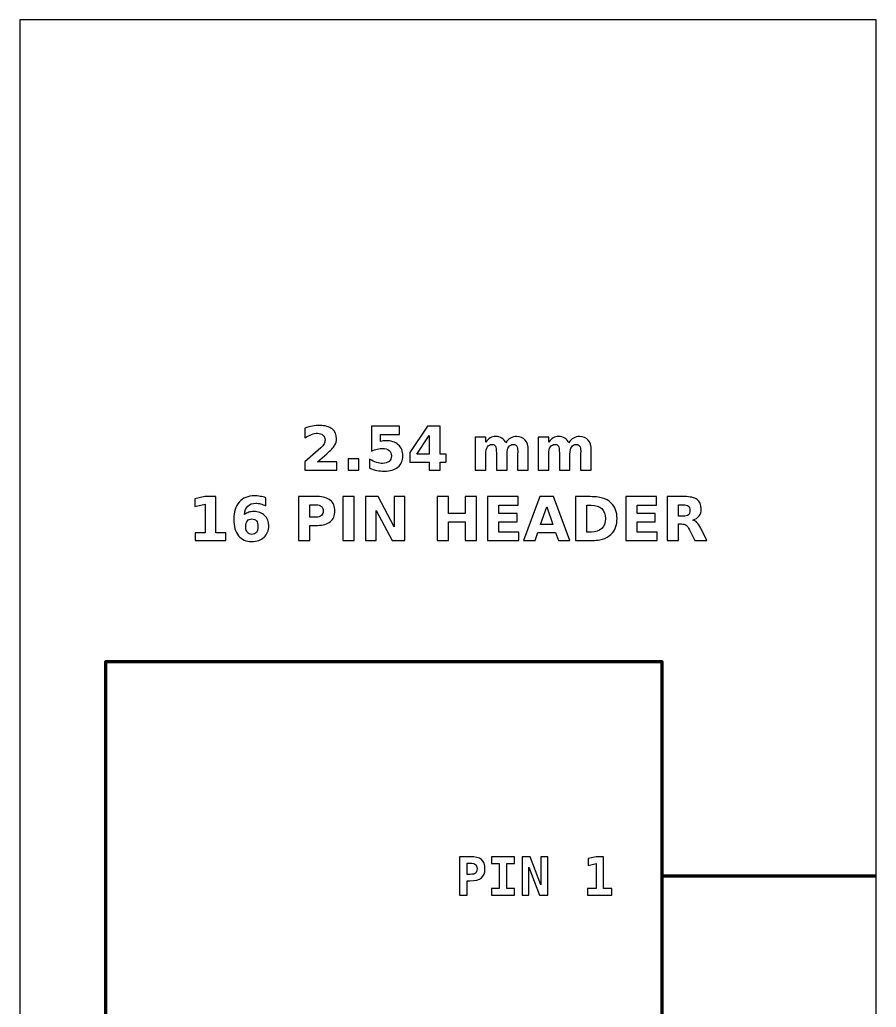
# Model space of a CAD drawing. Header units: centimetres. Extents: x -11.5 to -9.5, y -22.9 to -4.8.
# Drawn here: x -11.5 to -9.5, y -7.157 to -4.85 of the extents above; entities that cross this region are included whole.
import ezdxf

# ---------------------------------------------------------------- set-up
doc = ezdxf.new("R2010")
doc.units = ezdxf.units.CM
doc.header["$MEASUREMENT"] = 0
doc.layers.add('Layer 1', color=7, linetype='Continuous')

msp = doc.modelspace()

# ---------------------------------------------------------------- linework, layer by layer
at = {"layer": 'Layer 1', "color": 7}
msp.add_lwpolyline([(-11.5, -22.85), (-9.5, -22.85), (-9.5, -4.85), (-11.5, -4.85), (-11.5, -22.85)], close=True, dxfattribs=at)
at = {"layer": 'Layer 1', "color": 7, "lineweight": 100}
msp.add_lwpolyline([(-11.3, -22.35), (-10, -22.35), (-10, -6.35), (-11.3, -6.35), (-11.3, -22.35)], close=True, dxfattribs=at)
at = {"layer": 'Layer 1', "color": 250}
for points, knots in [([(-10.80503, -5.88297), (-10.80503, -5.88297), (-10.75975, -5.88297), (-10.75975, -5.88297), (-10.75975, -5.88297), (-10.75975, -5.88297), (-10.75975, -5.90247), (-10.75975, -5.90247), (-10.75975, -5.90247), (-10.75975, -5.90247), (-10.83452, -5.90247), (-10.83452, -5.90247), (-10.83452, -5.90247), (-10.83452, -5.90247), (-10.83452, -5.88297), (-10.83452, -5.88297), (-10.83452, -5.88297), (-10.83452, -5.88297), (-10.79696, -5.84984), (-10.79696, -5.84984), (-10.79696, -5.84984), (-10.7936, -5.8468), (-10.79113, -5.84384), (-10.78953, -5.84095), (-10.78953, -5.84095), (-10.78791, -5.83805), (-10.78711, -5.83504), (-10.78711, -5.83191), (-10.78711, -5.83191), (-10.78711, -5.82709), (-10.78873, -5.82321), (-10.79197, -5.82027), (-10.79197, -5.82027), (-10.7952, -5.81733), (-10.7995, -5.81588), (-10.80489, -5.81588), (-10.80489, -5.81588), (-10.80902, -5.81588), (-10.81354, -5.81677), (-10.81846, -5.81853), (-10.81846, -5.81853), (-10.82337, -5.8203), (-10.82864, -5.82293), (-10.83424, -5.82641), (-10.83424, -5.82641), (-10.83424, -5.82641), (-10.83424, -5.80381), (-10.83424, -5.80381), (-10.83424, -5.80381), (-10.82826, -5.80184), (-10.82236, -5.80033), (-10.81653, -5.7993), (-10.81653, -5.7993), (-10.81069, -5.79826), (-10.80498, -5.79774), (-10.79936, -5.79774), (-10.79936, -5.79774), (-10.78706, -5.79774), (-10.77749, -5.80045), (-10.77067, -5.80588), (-10.77067, -5.80588), (-10.76385, -5.81129), (-10.76044, -5.81884), (-10.76044, -5.82855), (-10.76044, -5.82855), (-10.76044, -5.83415), (-10.76189, -5.83937), (-10.76479, -5.84422), (-10.76479, -5.84422), (-10.76768, -5.84906), (-10.77377, -5.85555), (-10.78304, -5.86369), (-10.78304, -5.86369), (-10.78304, -5.86369), (-10.80503, -5.88297), (-10.80503, -5.88297)], [0, 0, 0, 0, 0.0526316, 0.0526316, 0.0526316, 0.0526316, 0.1052632, 0.1052632, 0.1052632, 0.1052632, 0.1578947, 0.1578947, 0.1578947, 0.1578947, 0.2105263, 0.2105263, 0.2105263, 0.2105263, 0.2631579, 0.2631579, 0.2631579, 0.2631579, 0.3157895, 0.3157895, 0.3157895, 0.3157895, 0.3684211, 0.3684211, 0.3684211, 0.3684211, 0.4210526, 0.4210526, 0.4210526, 0.4210526, 0.4736842, 0.4736842, 0.4736842, 0.4736842, 0.5263158, 0.5263158, 0.5263158, 0.5263158, 0.5789474, 0.5789474, 0.5789474, 0.5789474, 0.6315789, 0.6315789, 0.6315789, 0.6315789, 0.6842105, 0.6842105, 0.6842105, 0.6842105, 0.7368421, 0.7368421, 0.7368421, 0.7368421, 0.7894737, 0.7894737, 0.7894737, 0.7894737, 0.8421053, 0.8421053, 0.8421053, 0.8421053, 0.8947368, 0.8947368, 0.8947368, 0.8947368, 0.9473684, 0.9473684, 0.9473684, 0.9473684, 1, 1, 1, 1]), ([(-10.67894, -5.7996), (-10.67894, -5.7996), (-10.613, -5.7996), (-10.613, -5.7996), (-10.613, -5.7996), (-10.613, -5.7996), (-10.613, -5.8191), (-10.613, -5.8191), (-10.613, -5.8191), (-10.613, -5.8191), (-10.6578, -5.8191), (-10.6578, -5.8191), (-10.6578, -5.8191), (-10.6578, -5.8191), (-10.6578, -5.83502), (-10.6578, -5.83502), (-10.6578, -5.83502), (-10.65578, -5.83448), (-10.65375, -5.83406), (-10.65171, -5.83375), (-10.65171, -5.83375), (-10.64966, -5.83344), (-10.64752, -5.8333), (-10.64533, -5.8333), (-10.64533, -5.8333), (-10.63278, -5.8333), (-10.62302, -5.83643), (-10.61603, -5.84271), (-10.61603, -5.84271), (-10.60905, -5.84897), (-10.60557, -5.85771), (-10.60557, -5.86891), (-10.60557, -5.86891), (-10.60557, -5.88003), (-10.60938, -5.88874), (-10.61697, -5.89504), (-10.61697, -5.89504), (-10.62457, -5.90132), (-10.63513, -5.90447), (-10.64863, -5.90447), (-10.64863, -5.90447), (-10.65446, -5.90447), (-10.66025, -5.9039), (-10.66596, -5.90278), (-10.66596, -5.90278), (-10.67168, -5.90165), (-10.67737, -5.89995), (-10.68301, -5.89765), (-10.68301, -5.89765), (-10.68301, -5.89765), (-10.68301, -5.87676), (-10.68301, -5.87676), (-10.68301, -5.87676), (-10.67741, -5.87999), (-10.6721, -5.88239), (-10.66707, -5.88398), (-10.66707, -5.88398), (-10.66203, -5.88561), (-10.65728, -5.88641), (-10.65284, -5.88641), (-10.65284, -5.88641), (-10.64639, -5.88641), (-10.64134, -5.88483), (-10.63764, -5.88168), (-10.63764, -5.88168), (-10.63395, -5.87855), (-10.63209, -5.8743), (-10.63209, -5.86891), (-10.63209, -5.86891), (-10.63209, -5.8635), (-10.63395, -5.85924), (-10.63764, -5.85612), (-10.63764, -5.85612), (-10.64134, -5.85299), (-10.64639, -5.85144), (-10.65284, -5.85144), (-10.65284, -5.85144), (-10.65665, -5.85144), (-10.66072, -5.85193), (-10.66502, -5.85292), (-10.66502, -5.85292), (-10.66935, -5.8539), (-10.67398, -5.85543), (-10.67894, -5.8575), (-10.67894, -5.8575), (-10.67894, -5.8575), (-10.67894, -5.7996), (-10.67894, -5.7996)], [0, 0, 0, 0, 0.0454545, 0.0454545, 0.0454545, 0.0454545, 0.0909091, 0.0909091, 0.0909091, 0.0909091, 0.1363636, 0.1363636, 0.1363636, 0.1363636, 0.1818182, 0.1818182, 0.1818182, 0.1818182, 0.2272727, 0.2272727, 0.2272727, 0.2272727, 0.2727273, 0.2727273, 0.2727273, 0.2727273, 0.3181818, 0.3181818, 0.3181818, 0.3181818, 0.3636364, 0.3636364, 0.3636364, 0.3636364, 0.4090909, 0.4090909, 0.4090909, 0.4090909, 0.4545455, 0.4545455, 0.4545455, 0.4545455, 0.5, 0.5, 0.5, 0.5, 0.5454545, 0.5454545, 0.5454545, 0.5454545, 0.5909091, 0.5909091, 0.5909091, 0.5909091, 0.6363636, 0.6363636, 0.6363636, 0.6363636, 0.6818182, 0.6818182, 0.6818182, 0.6818182, 0.7272727, 0.7272727, 0.7272727, 0.7272727, 0.7727273, 0.7727273, 0.7727273, 0.7727273, 0.8181818, 0.8181818, 0.8181818, 0.8181818, 0.8636364, 0.8636364, 0.8636364, 0.8636364, 0.9090909, 0.9090909, 0.9090909, 0.9090909, 0.9545455, 0.9545455, 0.9545455, 0.9545455, 1, 1, 1, 1]), ([(-10.54816, -5.7996), (-10.54816, -5.7996), (-10.51866, -5.7996), (-10.51866, -5.7996), (-10.51866, -5.7996), (-10.51866, -5.7996), (-10.51866, -5.86451), (-10.51866, -5.86451), (-10.51866, -5.86451), (-10.51866, -5.86451), (-10.50399, -5.86451), (-10.50399, -5.86451), (-10.50399, -5.86451), (-10.50399, -5.86451), (-10.50399, -5.88373), (-10.50399, -5.88373), (-10.50399, -5.88373), (-10.50399, -5.88373), (-10.51866, -5.88373), (-10.51866, -5.88373), (-10.51866, -5.88373), (-10.51866, -5.88373), (-10.51866, -5.90247), (-10.51866, -5.90247), (-10.51866, -5.90247), (-10.51866, -5.90247), (-10.54373, -5.90247), (-10.54373, -5.90247), (-10.54373, -5.90247), (-10.54373, -5.90247), (-10.54373, -5.88373), (-10.54373, -5.88373), (-10.54373, -5.88373), (-10.54373, -5.88373), (-10.58936, -5.88373), (-10.58936, -5.88373), (-10.58936, -5.88373), (-10.58936, -5.88373), (-10.58936, -5.86098), (-10.58936, -5.86098), (-10.58936, -5.86098), (-10.58936, -5.86098), (-10.54816, -5.7996), (-10.54816, -5.7996)], [0, 0, 0, 0, 0.0909091, 0.0909091, 0.0909091, 0.0909091, 0.1818182, 0.1818182, 0.1818182, 0.1818182, 0.2727273, 0.2727273, 0.2727273, 0.2727273, 0.3636364, 0.3636364, 0.3636364, 0.3636364, 0.4545455, 0.4545455, 0.4545455, 0.4545455, 0.5454545, 0.5454545, 0.5454545, 0.5454545, 0.6363636, 0.6363636, 0.6363636, 0.6363636, 0.7272727, 0.7272727, 0.7272727, 0.7272727, 0.8181818, 0.8181818, 0.8181818, 0.8181818, 0.9090909, 0.9090909, 0.9090909, 0.9090909, 1, 1, 1, 1]), ([(-10.54373, -5.82145), (-10.54373, -5.82145), (-10.57283, -5.86451), (-10.57283, -5.86451), (-10.57283, -5.86451), (-10.57283, -5.86451), (-10.54373, -5.86451), (-10.54373, -5.86451), (-10.54373, -5.86451), (-10.54373, -5.86451), (-10.54373, -5.82145), (-10.54373, -5.82145)], [0, 0, 0, 0, 0.3333333, 0.3333333, 0.3333333, 0.3333333, 0.6666667, 0.6666667, 0.6666667, 0.6666667, 1, 1, 1, 1]), ([(-10.36502, -5.83812), (-10.36189, -5.83335), (-10.3582, -5.8297), (-10.35389, -5.82721), (-10.35389, -5.82721), (-10.34959, -5.82469), (-10.34489, -5.82345), (-10.33974, -5.82345), (-10.33974, -5.82345), (-10.33087, -5.82345), (-10.32412, -5.82618), (-10.31949, -5.83166), (-10.31949, -5.83166), (-10.31485, -5.83711), (-10.31252, -5.84506), (-10.31252, -5.85548), (-10.31252, -5.85548), (-10.31252, -5.85548), (-10.31252, -5.90247), (-10.31252, -5.90247), (-10.31252, -5.90247), (-10.31252, -5.90247), (-10.33734, -5.90247), (-10.33734, -5.90247), (-10.33734, -5.90247), (-10.33734, -5.90247), (-10.33734, -5.86223), (-10.33734, -5.86223), (-10.33734, -5.86223), (-10.33729, -5.86164), (-10.33727, -5.86103), (-10.33724, -5.86037), (-10.33724, -5.86037), (-10.33722, -5.85974), (-10.3372, -5.85882), (-10.3372, -5.85762), (-10.3372, -5.85762), (-10.3372, -5.85216), (-10.33799, -5.84819), (-10.33962, -5.84574), (-10.33962, -5.84574), (-10.34122, -5.84327), (-10.3438, -5.84205), (-10.34738, -5.84205), (-10.34738, -5.84205), (-10.35208, -5.84205), (-10.35568, -5.84398), (-10.35824, -5.84784), (-10.35824, -5.84784), (-10.36078, -5.85169), (-10.3621, -5.85727), (-10.3622, -5.86458), (-10.3622, -5.86458), (-10.3622, -5.86458), (-10.3622, -5.90247), (-10.3622, -5.90247), (-10.3622, -5.90247), (-10.3622, -5.90247), (-10.38701, -5.90247), (-10.38701, -5.90247), (-10.38701, -5.90247), (-10.38701, -5.90247), (-10.38701, -5.86223), (-10.38701, -5.86223), (-10.38701, -5.86223), (-10.38701, -5.85369), (-10.38774, -5.84819), (-10.38922, -5.84574), (-10.38922, -5.84574), (-10.39068, -5.84327), (-10.39329, -5.84205), (-10.39705, -5.84205), (-10.39705, -5.84205), (-10.4018, -5.84205), (-10.40545, -5.844), (-10.40801, -5.84788), (-10.40801, -5.84788), (-10.41057, -5.85176), (-10.41187, -5.85729), (-10.41187, -5.86451), (-10.41187, -5.86451), (-10.41187, -5.86451), (-10.41187, -5.90247), (-10.41187, -5.90247), (-10.41187, -5.90247), (-10.41187, -5.90247), (-10.43668, -5.90247), (-10.43668, -5.90247), (-10.43668, -5.90247), (-10.43668, -5.90247), (-10.43668, -5.82531), (-10.43668, -5.82531), (-10.43668, -5.82531), (-10.43668, -5.82531), (-10.41187, -5.82531), (-10.41187, -5.82531), (-10.41187, -5.82531), (-10.41187, -5.82531), (-10.41187, -5.83662), (-10.41187, -5.83662), (-10.41187, -5.83662), (-10.40883, -5.83224), (-10.40535, -5.82898), (-10.40142, -5.82676), (-10.40142, -5.82676), (-10.3975, -5.82455), (-10.39317, -5.82345), (-10.38844, -5.82345), (-10.38844, -5.82345), (-10.38313, -5.82345), (-10.3784, -5.82474), (-10.37433, -5.82731), (-10.37433, -5.82731), (-10.37024, -5.82989), (-10.36713, -5.83349), (-10.36502, -5.83812)], [0, 0, 0, 0, 0.0344828, 0.0344828, 0.0344828, 0.0344828, 0.0689655, 0.0689655, 0.0689655, 0.0689655, 0.1034483, 0.1034483, 0.1034483, 0.1034483, 0.137931, 0.137931, 0.137931, 0.137931, 0.1724138, 0.1724138, 0.1724138, 0.1724138, 0.2068966, 0.2068966, 0.2068966, 0.2068966, 0.2413793, 0.2413793, 0.2413793, 0.2413793, 0.2758621, 0.2758621, 0.2758621, 0.2758621, 0.3103448, 0.3103448, 0.3103448, 0.3103448, 0.3448276, 0.3448276, 0.3448276, 0.3448276, 0.3793103, 0.3793103, 0.3793103, 0.3793103, 0.4137931, 0.4137931, 0.4137931, 0.4137931, 0.4482759, 0.4482759, 0.4482759, 0.4482759, 0.4827586, 0.4827586, 0.4827586, 0.4827586, 0.5172414, 0.5172414, 0.5172414, 0.5172414, 0.5517241, 0.5517241, 0.5517241, 0.5517241, 0.5862069, 0.5862069, 0.5862069, 0.5862069, 0.6206897, 0.6206897, 0.6206897, 0.6206897, 0.6551724, 0.6551724, 0.6551724, 0.6551724, 0.6896552, 0.6896552, 0.6896552, 0.6896552, 0.7241379, 0.7241379, 0.7241379, 0.7241379, 0.7586207, 0.7586207, 0.7586207, 0.7586207, 0.7931034, 0.7931034, 0.7931034, 0.7931034, 0.8275862, 0.8275862, 0.8275862, 0.8275862, 0.862069, 0.862069, 0.862069, 0.862069, 0.8965517, 0.8965517, 0.8965517, 0.8965517, 0.9310345, 0.9310345, 0.9310345, 0.9310345, 0.9655172, 0.9655172, 0.9655172, 0.9655172, 1, 1, 1, 1]), ([(-10.21798, -5.83812), (-10.21485, -5.83335), (-10.21116, -5.8297), (-10.20685, -5.82721), (-10.20685, -5.82721), (-10.20255, -5.82469), (-10.19785, -5.82345), (-10.1927, -5.82345), (-10.1927, -5.82345), (-10.18383, -5.82345), (-10.17708, -5.82618), (-10.17245, -5.83166), (-10.17245, -5.83166), (-10.16781, -5.83711), (-10.16548, -5.84506), (-10.16548, -5.85548), (-10.16548, -5.85548), (-10.16548, -5.85548), (-10.16548, -5.90247), (-10.16548, -5.90247), (-10.16548, -5.90247), (-10.16548, -5.90247), (-10.1903, -5.90247), (-10.1903, -5.90247), (-10.1903, -5.90247), (-10.1903, -5.90247), (-10.1903, -5.86223), (-10.1903, -5.86223), (-10.1903, -5.86223), (-10.19025, -5.86164), (-10.19023, -5.86103), (-10.1902, -5.86037), (-10.1902, -5.86037), (-10.19018, -5.85974), (-10.19016, -5.85882), (-10.19016, -5.85762), (-10.19016, -5.85762), (-10.19016, -5.85216), (-10.19095, -5.84819), (-10.19258, -5.84574), (-10.19258, -5.84574), (-10.19418, -5.84327), (-10.19676, -5.84205), (-10.20034, -5.84205), (-10.20034, -5.84205), (-10.20504, -5.84205), (-10.20864, -5.84398), (-10.2112, -5.84784), (-10.2112, -5.84784), (-10.21374, -5.85169), (-10.21506, -5.85727), (-10.21516, -5.86458), (-10.21516, -5.86458), (-10.21516, -5.86458), (-10.21516, -5.90247), (-10.21516, -5.90247), (-10.21516, -5.90247), (-10.21516, -5.90247), (-10.23997, -5.90247), (-10.23997, -5.90247), (-10.23997, -5.90247), (-10.23997, -5.90247), (-10.23997, -5.86223), (-10.23997, -5.86223), (-10.23997, -5.86223), (-10.23997, -5.85369), (-10.2407, -5.84819), (-10.24218, -5.84574), (-10.24218, -5.84574), (-10.24364, -5.84327), (-10.24625, -5.84205), (-10.25001, -5.84205), (-10.25001, -5.84205), (-10.25476, -5.84205), (-10.25841, -5.844), (-10.26097, -5.84788), (-10.26097, -5.84788), (-10.26353, -5.85176), (-10.26483, -5.85729), (-10.26483, -5.86451), (-10.26483, -5.86451), (-10.26483, -5.86451), (-10.26483, -5.90247), (-10.26483, -5.90247), (-10.26483, -5.90247), (-10.26483, -5.90247), (-10.28964, -5.90247), (-10.28964, -5.90247), (-10.28964, -5.90247), (-10.28964, -5.90247), (-10.28964, -5.82531), (-10.28964, -5.82531), (-10.28964, -5.82531), (-10.28964, -5.82531), (-10.26483, -5.82531), (-10.26483, -5.82531), (-10.26483, -5.82531), (-10.26483, -5.82531), (-10.26483, -5.83662), (-10.26483, -5.83662), (-10.26483, -5.83662), (-10.26179, -5.83224), (-10.25831, -5.82898), (-10.25438, -5.82676), (-10.25438, -5.82676), (-10.25046, -5.82455), (-10.24613, -5.82345), (-10.2414, -5.82345), (-10.2414, -5.82345), (-10.23609, -5.82345), (-10.23136, -5.82474), (-10.22729, -5.82731), (-10.22729, -5.82731), (-10.2232, -5.82989), (-10.22009, -5.83349), (-10.21798, -5.83812)], [0, 0, 0, 0, 0.0344828, 0.0344828, 0.0344828, 0.0344828, 0.0689655, 0.0689655, 0.0689655, 0.0689655, 0.1034483, 0.1034483, 0.1034483, 0.1034483, 0.137931, 0.137931, 0.137931, 0.137931, 0.1724138, 0.1724138, 0.1724138, 0.1724138, 0.2068966, 0.2068966, 0.2068966, 0.2068966, 0.2413793, 0.2413793, 0.2413793, 0.2413793, 0.2758621, 0.2758621, 0.2758621, 0.2758621, 0.3103448, 0.3103448, 0.3103448, 0.3103448, 0.3448276, 0.3448276, 0.3448276, 0.3448276, 0.3793103, 0.3793103, 0.3793103, 0.3793103, 0.4137931, 0.4137931, 0.4137931, 0.4137931, 0.4482759, 0.4482759, 0.4482759, 0.4482759, 0.4827586, 0.4827586, 0.4827586, 0.4827586, 0.5172414, 0.5172414, 0.5172414, 0.5172414, 0.5517241, 0.5517241, 0.5517241, 0.5517241, 0.5862069, 0.5862069, 0.5862069, 0.5862069, 0.6206897, 0.6206897, 0.6206897, 0.6206897, 0.6551724, 0.6551724, 0.6551724, 0.6551724, 0.6896552, 0.6896552, 0.6896552, 0.6896552, 0.7241379, 0.7241379, 0.7241379, 0.7241379, 0.7586207, 0.7586207, 0.7586207, 0.7586207, 0.7931034, 0.7931034, 0.7931034, 0.7931034, 0.8275862, 0.8275862, 0.8275862, 0.8275862, 0.862069, 0.862069, 0.862069, 0.862069, 0.8965517, 0.8965517, 0.8965517, 0.8965517, 0.9310345, 0.9310345, 0.9310345, 0.9310345, 0.9655172, 0.9655172, 0.9655172, 0.9655172, 1, 1, 1, 1]), ([(-10.73311, -5.8758), (-10.73311, -5.8758), (-10.70829, -5.8758), (-10.70829, -5.8758), (-10.70829, -5.8758), (-10.70829, -5.8758), (-10.70829, -5.90247), (-10.70829, -5.90247), (-10.70829, -5.90247), (-10.70829, -5.90247), (-10.73311, -5.90247), (-10.73311, -5.90247), (-10.73311, -5.90247), (-10.73311, -5.90247), (-10.73311, -5.8758), (-10.73311, -5.8758)], [0, 0, 0, 0, 0.25, 0.25, 0.25, 0.25, 0.5, 0.5, 0.5, 0.5, 0.75, 0.75, 0.75, 0.75, 1, 1, 1, 1]), ([(-11.09073, -6.0484), (-11.09073, -6.0484), (-11.0673, -6.0484), (-11.0673, -6.0484), (-11.0673, -6.0484), (-11.0673, -6.0484), (-11.0673, -5.98191), (-11.0673, -5.98191), (-11.0673, -5.98191), (-11.0673, -5.98191), (-11.09134, -5.98688), (-11.09134, -5.98688), (-11.09134, -5.98688), (-11.09134, -5.98688), (-11.09134, -5.96881), (-11.09134, -5.96881), (-11.09134, -5.96881), (-11.09134, -5.96881), (-11.06744, -5.96385), (-11.06744, -5.96385), (-11.06744, -5.96385), (-11.06744, -5.96385), (-11.04223, -5.96385), (-11.04223, -5.96385), (-11.04223, -5.96385), (-11.04223, -5.96385), (-11.04223, -6.0484), (-11.04223, -6.0484), (-11.04223, -6.0484), (-11.04223, -6.0484), (-11.01881, -6.0484), (-11.01881, -6.0484), (-11.01881, -6.0484), (-11.01881, -6.0484), (-11.01881, -6.06672), (-11.01881, -6.06672), (-11.01881, -6.06672), (-11.01881, -6.06672), (-11.09073, -6.06672), (-11.09073, -6.06672), (-11.09073, -6.06672), (-11.09073, -6.06672), (-11.09073, -6.0484), (-11.09073, -6.0484)], [0, 0, 0, 0, 0.0909091, 0.0909091, 0.0909091, 0.0909091, 0.1818182, 0.1818182, 0.1818182, 0.1818182, 0.2727273, 0.2727273, 0.2727273, 0.2727273, 0.3636364, 0.3636364, 0.3636364, 0.3636364, 0.4545455, 0.4545455, 0.4545455, 0.4545455, 0.5454545, 0.5454545, 0.5454545, 0.5454545, 0.6363636, 0.6363636, 0.6363636, 0.6363636, 0.7272727, 0.7272727, 0.7272727, 0.7272727, 0.8181818, 0.8181818, 0.8181818, 0.8181818, 0.9090909, 0.9090909, 0.9090909, 0.9090909, 1, 1, 1, 1]), ([(-10.92523, -5.96653), (-10.92523, -5.96653), (-10.92523, -5.98556), (-10.92523, -5.98556), (-10.92523, -5.98556), (-10.9296, -5.98349), (-10.93369, -5.98196), (-10.93755, -5.98097), (-10.93755, -5.98097), (-10.94141, -5.97998), (-10.94519, -5.97949), (-10.94886, -5.97949), (-10.94886, -5.97949), (-10.95677, -5.97949), (-10.9629, -5.98168), (-10.96732, -5.98608), (-10.96732, -5.98608), (-10.97172, -5.99045), (-10.97431, -5.99696), (-10.97504, -6.0056), (-10.97504, -6.0056), (-10.97201, -6.00336), (-10.96871, -6.00167), (-10.96518, -6.00054), (-10.96518, -6.00054), (-10.96166, -5.99941), (-10.9578, -5.99885), (-10.95361, -5.99885), (-10.95361, -5.99885), (-10.9431, -5.99885), (-10.93461, -6.00193), (-10.92817, -6.00809), (-10.92817, -6.00809), (-10.9217, -6.01423), (-10.91848, -6.02229), (-10.91848, -6.03227), (-10.91848, -6.03227), (-10.91848, -6.0433), (-10.92208, -6.05212), (-10.9293, -6.05877), (-10.9293, -6.05877), (-10.93649, -6.0654), (-10.94618, -6.06872), (-10.95829, -6.06872), (-10.95829, -6.06872), (-10.97165, -6.06872), (-10.982, -6.0642), (-10.98934, -6.05517), (-10.98934, -6.05517), (-10.99665, -6.04616), (-11.00032, -6.03335), (-11.00032, -6.01677), (-11.00032, -6.01677), (-11.00032, -5.99979), (-10.99604, -5.98643), (-10.98748, -5.97672), (-10.98748, -5.97672), (-10.9789, -5.967), (-10.96716, -5.96213), (-10.95223, -5.96213), (-10.95223, -5.96213), (-10.9475, -5.96213), (-10.94291, -5.96251), (-10.93844, -5.96324), (-10.93844, -5.96324), (-10.934, -5.96397), (-10.9296, -5.96507), (-10.92523, -5.96653)], [0, 0, 0, 0, 0.0588235, 0.0588235, 0.0588235, 0.0588235, 0.1176471, 0.1176471, 0.1176471, 0.1176471, 0.1764706, 0.1764706, 0.1764706, 0.1764706, 0.2352941, 0.2352941, 0.2352941, 0.2352941, 0.2941176, 0.2941176, 0.2941176, 0.2941176, 0.3529412, 0.3529412, 0.3529412, 0.3529412, 0.4117647, 0.4117647, 0.4117647, 0.4117647, 0.4705882, 0.4705882, 0.4705882, 0.4705882, 0.5294118, 0.5294118, 0.5294118, 0.5294118, 0.5882353, 0.5882353, 0.5882353, 0.5882353, 0.6470588, 0.6470588, 0.6470588, 0.6470588, 0.7058824, 0.7058824, 0.7058824, 0.7058824, 0.7647059, 0.7647059, 0.7647059, 0.7647059, 0.8235294, 0.8235294, 0.8235294, 0.8235294, 0.8823529, 0.8823529, 0.8823529, 0.8823529, 0.9411765, 0.9411765, 0.9411765, 0.9411765, 1, 1, 1, 1]), ([(-10.84879, -5.96385), (-10.84879, -5.96385), (-10.80477, -5.96385), (-10.80477, -5.96385), (-10.80477, -5.96385), (-10.79167, -5.96385), (-10.78162, -5.96677), (-10.77461, -5.97258), (-10.77461, -5.97258), (-10.76761, -5.97839), (-10.7641, -5.98666), (-10.7641, -5.99741), (-10.7641, -5.99741), (-10.7641, -6.00818), (-10.76761, -6.01648), (-10.77461, -6.02229), (-10.77461, -6.02229), (-10.78162, -6.0281), (-10.79167, -6.03102), (-10.80477, -6.03102), (-10.80477, -6.03102), (-10.80477, -6.03102), (-10.82226, -6.03102), (-10.82226, -6.03102), (-10.82226, -6.03102), (-10.82226, -6.03102), (-10.82226, -6.06672), (-10.82226, -6.06672), (-10.82226, -6.06672), (-10.82226, -6.06672), (-10.84879, -6.06672), (-10.84879, -6.06672), (-10.84879, -6.06672), (-10.84879, -6.06672), (-10.84879, -5.96385), (-10.84879, -5.96385)], [0, 0, 0, 0, 0.1111111, 0.1111111, 0.1111111, 0.1111111, 0.2222222, 0.2222222, 0.2222222, 0.2222222, 0.3333333, 0.3333333, 0.3333333, 0.3333333, 0.4444444, 0.4444444, 0.4444444, 0.4444444, 0.5555556, 0.5555556, 0.5555556, 0.5555556, 0.6666667, 0.6666667, 0.6666667, 0.6666667, 0.7777778, 0.7777778, 0.7777778, 0.7777778, 0.8888889, 0.8888889, 0.8888889, 0.8888889, 1, 1, 1, 1]), ([(-10.74538, -5.96385), (-10.74538, -5.96385), (-10.71885, -5.96385), (-10.71885, -5.96385), (-10.71885, -5.96385), (-10.71885, -5.96385), (-10.71885, -6.06672), (-10.71885, -6.06672), (-10.71885, -6.06672), (-10.71885, -6.06672), (-10.74538, -6.06672), (-10.74538, -6.06672), (-10.74538, -6.06672), (-10.74538, -6.06672), (-10.74538, -5.96385), (-10.74538, -5.96385)], [0, 0, 0, 0, 0.25, 0.25, 0.25, 0.25, 0.5, 0.5, 0.5, 0.5, 0.75, 0.75, 0.75, 0.75, 1, 1, 1, 1]), ([(-10.69289, -5.96385), (-10.69289, -5.96385), (-10.66326, -5.96385), (-10.66326, -5.96385), (-10.66326, -5.96385), (-10.66326, -5.96385), (-10.62584, -6.03441), (-10.62584, -6.03441), (-10.62584, -6.03441), (-10.62584, -6.03441), (-10.62584, -5.96385), (-10.62584, -5.96385), (-10.62584, -5.96385), (-10.62584, -5.96385), (-10.6007, -5.96385), (-10.6007, -5.96385), (-10.6007, -5.96385), (-10.6007, -5.96385), (-10.6007, -6.06672), (-10.6007, -6.06672), (-10.6007, -6.06672), (-10.6007, -6.06672), (-10.63033, -6.06672), (-10.63033, -6.06672), (-10.63033, -6.06672), (-10.63033, -6.06672), (-10.66775, -5.99616), (-10.66775, -5.99616), (-10.66775, -5.99616), (-10.66775, -5.99616), (-10.66775, -6.06672), (-10.66775, -6.06672), (-10.66775, -6.06672), (-10.66775, -6.06672), (-10.69289, -6.06672), (-10.69289, -6.06672), (-10.69289, -6.06672), (-10.69289, -6.06672), (-10.69289, -5.96385), (-10.69289, -5.96385)], [0, 0, 0, 0, 0.1, 0.1, 0.1, 0.1, 0.2, 0.2, 0.2, 0.2, 0.3, 0.3, 0.3, 0.3, 0.4, 0.4, 0.4, 0.4, 0.5, 0.5, 0.5, 0.5, 0.6, 0.6, 0.6, 0.6, 0.7, 0.7, 0.7, 0.7, 0.8, 0.8, 0.8, 0.8, 0.9, 0.9, 0.9, 0.9, 1, 1, 1, 1]), ([(-10.52567, -5.96385), (-10.52567, -5.96385), (-10.49914, -5.96385), (-10.49914, -5.96385), (-10.49914, -5.96385), (-10.49914, -5.96385), (-10.49914, -6.00306), (-10.49914, -6.00306), (-10.49914, -6.00306), (-10.49914, -6.00306), (-10.46001, -6.00306), (-10.46001, -6.00306), (-10.46001, -6.00306), (-10.46001, -6.00306), (-10.46001, -5.96385), (-10.46001, -5.96385), (-10.46001, -5.96385), (-10.46001, -5.96385), (-10.43348, -5.96385), (-10.43348, -5.96385), (-10.43348, -5.96385), (-10.43348, -5.96385), (-10.43348, -6.06672), (-10.43348, -6.06672), (-10.43348, -6.06672), (-10.43348, -6.06672), (-10.46001, -6.06672), (-10.46001, -6.06672), (-10.46001, -6.06672), (-10.46001, -6.06672), (-10.46001, -6.02312), (-10.46001, -6.02312), (-10.46001, -6.02312), (-10.46001, -6.02312), (-10.49914, -6.02312), (-10.49914, -6.02312), (-10.49914, -6.02312), (-10.49914, -6.02312), (-10.49914, -6.06672), (-10.49914, -6.06672), (-10.49914, -6.06672), (-10.49914, -6.06672), (-10.52567, -6.06672), (-10.52567, -6.06672), (-10.52567, -6.06672), (-10.52567, -6.06672), (-10.52567, -5.96385), (-10.52567, -5.96385)], [0, 0, 0, 0, 0.0833333, 0.0833333, 0.0833333, 0.0833333, 0.1666667, 0.1666667, 0.1666667, 0.1666667, 0.25, 0.25, 0.25, 0.25, 0.3333333, 0.3333333, 0.3333333, 0.3333333, 0.4166667, 0.4166667, 0.4166667, 0.4166667, 0.5, 0.5, 0.5, 0.5, 0.5833333, 0.5833333, 0.5833333, 0.5833333, 0.6666667, 0.6666667, 0.6666667, 0.6666667, 0.75, 0.75, 0.75, 0.75, 0.8333333, 0.8333333, 0.8333333, 0.8333333, 0.9166667, 0.9166667, 0.9166667, 0.9166667, 1, 1, 1, 1]), ([(-10.40758, -5.96385), (-10.40758, -5.96385), (-10.33599, -5.96385), (-10.33599, -5.96385), (-10.33599, -5.96385), (-10.33599, -5.96385), (-10.33599, -5.98391), (-10.33599, -5.98391), (-10.33599, -5.98391), (-10.33599, -5.98391), (-10.38105, -5.98391), (-10.38105, -5.98391), (-10.38105, -5.98391), (-10.38105, -5.98391), (-10.38105, -6.00306), (-10.38105, -6.00306), (-10.38105, -6.00306), (-10.38105, -6.00306), (-10.3387, -6.00306), (-10.3387, -6.00306), (-10.3387, -6.00306), (-10.3387, -6.00306), (-10.3387, -6.02312), (-10.3387, -6.02312), (-10.3387, -6.02312), (-10.3387, -6.02312), (-10.38105, -6.02312), (-10.38105, -6.02312), (-10.38105, -6.02312), (-10.38105, -6.02312), (-10.38105, -6.04666), (-10.38105, -6.04666), (-10.38105, -6.04666), (-10.38105, -6.04666), (-10.33449, -6.04666), (-10.33449, -6.04666), (-10.33449, -6.04666), (-10.33449, -6.04666), (-10.33449, -6.06672), (-10.33449, -6.06672), (-10.33449, -6.06672), (-10.33449, -6.06672), (-10.40758, -6.06672), (-10.40758, -6.06672), (-10.40758, -6.06672), (-10.40758, -6.06672), (-10.40758, -5.96385), (-10.40758, -5.96385)], [0, 0, 0, 0, 0.0833333, 0.0833333, 0.0833333, 0.0833333, 0.1666667, 0.1666667, 0.1666667, 0.1666667, 0.25, 0.25, 0.25, 0.25, 0.3333333, 0.3333333, 0.3333333, 0.3333333, 0.4166667, 0.4166667, 0.4166667, 0.4166667, 0.5, 0.5, 0.5, 0.5, 0.5833333, 0.5833333, 0.5833333, 0.5833333, 0.6666667, 0.6666667, 0.6666667, 0.6666667, 0.75, 0.75, 0.75, 0.75, 0.8333333, 0.8333333, 0.8333333, 0.8333333, 0.9166667, 0.9166667, 0.9166667, 0.9166667, 1, 1, 1, 1]), ([(-10.24876, -6.048), (-10.24876, -6.048), (-10.29025, -6.048), (-10.29025, -6.048), (-10.29025, -6.048), (-10.29025, -6.048), (-10.29679, -6.06672), (-10.29679, -6.06672), (-10.29679, -6.06672), (-10.29679, -6.06672), (-10.32346, -6.06672), (-10.32346, -6.06672), (-10.32346, -6.06672), (-10.32346, -6.06672), (-10.28536, -5.96385), (-10.28536, -5.96385), (-10.28536, -5.96385), (-10.28536, -5.96385), (-10.25373, -5.96385), (-10.25373, -5.96385), (-10.25373, -5.96385), (-10.25373, -5.96385), (-10.21563, -6.06672), (-10.21563, -6.06672), (-10.21563, -6.06672), (-10.21563, -6.06672), (-10.2423, -6.06672), (-10.2423, -6.06672), (-10.2423, -6.06672), (-10.2423, -6.06672), (-10.24876, -6.048), (-10.24876, -6.048)], [0, 0, 0, 0, 0.125, 0.125, 0.125, 0.125, 0.25, 0.25, 0.25, 0.25, 0.375, 0.375, 0.375, 0.375, 0.5, 0.5, 0.5, 0.5, 0.625, 0.625, 0.625, 0.625, 0.75, 0.75, 0.75, 0.75, 0.875, 0.875, 0.875, 0.875, 1, 1, 1, 1]), ([(-10.20196, -5.96385), (-10.20196, -5.96385), (-10.17397, -5.96385), (-10.17397, -5.96385), (-10.17397, -5.96385), (-10.15836, -5.96385), (-10.14674, -5.96496), (-10.1391, -5.96719), (-10.1391, -5.96719), (-10.13145, -5.96942), (-10.12489, -5.97319), (-10.11941, -5.97853), (-10.11941, -5.97853), (-10.11459, -5.98316), (-10.11102, -5.98852), (-10.10866, -5.99459), (-10.10866, -5.99459), (-10.10634, -6.00063), (-10.10516, -6.0075), (-10.10516, -6.01519), (-10.10516, -6.01519), (-10.10516, -6.02295), (-10.10634, -6.02987), (-10.10866, -6.03596), (-10.10866, -6.03596), (-10.11102, -6.04205), (-10.11459, -6.04741), (-10.11941, -6.05204), (-10.11941, -6.05204), (-10.12494, -6.05738), (-10.13155, -6.06115), (-10.13926, -6.06338), (-10.13926, -6.06338), (-10.14698, -6.06561), (-10.15855, -6.06672), (-10.17397, -6.06672), (-10.17397, -6.06672), (-10.17397, -6.06672), (-10.20196, -6.06672), (-10.20196, -6.06672), (-10.20196, -6.06672), (-10.20196, -6.06672), (-10.20196, -5.96385), (-10.20196, -5.96385)], [0, 0, 0, 0, 0.0909091, 0.0909091, 0.0909091, 0.0909091, 0.1818182, 0.1818182, 0.1818182, 0.1818182, 0.2727273, 0.2727273, 0.2727273, 0.2727273, 0.3636364, 0.3636364, 0.3636364, 0.3636364, 0.4545455, 0.4545455, 0.4545455, 0.4545455, 0.5454545, 0.5454545, 0.5454545, 0.5454545, 0.6363636, 0.6363636, 0.6363636, 0.6363636, 0.7272727, 0.7272727, 0.7272727, 0.7272727, 0.8181818, 0.8181818, 0.8181818, 0.8181818, 0.9090909, 0.9090909, 0.9090909, 0.9090909, 1, 1, 1, 1]), ([(-10.08484, -5.96385), (-10.08484, -5.96385), (-10.01325, -5.96385), (-10.01325, -5.96385), (-10.01325, -5.96385), (-10.01325, -5.96385), (-10.01325, -5.98391), (-10.01325, -5.98391), (-10.01325, -5.98391), (-10.01325, -5.98391), (-10.05831, -5.98391), (-10.05831, -5.98391), (-10.05831, -5.98391), (-10.05831, -5.98391), (-10.05831, -6.00306), (-10.05831, -6.00306), (-10.05831, -6.00306), (-10.05831, -6.00306), (-10.01596, -6.00306), (-10.01596, -6.00306), (-10.01596, -6.00306), (-10.01596, -6.00306), (-10.01596, -6.02312), (-10.01596, -6.02312), (-10.01596, -6.02312), (-10.01596, -6.02312), (-10.05831, -6.02312), (-10.05831, -6.02312), (-10.05831, -6.02312), (-10.05831, -6.02312), (-10.05831, -6.04666), (-10.05831, -6.04666), (-10.05831, -6.04666), (-10.05831, -6.04666), (-10.01175, -6.04666), (-10.01175, -6.04666), (-10.01175, -6.04666), (-10.01175, -6.04666), (-10.01175, -6.06672), (-10.01175, -6.06672), (-10.01175, -6.06672), (-10.01175, -6.06672), (-10.08484, -6.06672), (-10.08484, -6.06672), (-10.08484, -6.06672), (-10.08484, -6.06672), (-10.08484, -5.96385), (-10.08484, -5.96385)], [0, 0, 0, 0, 0.0833333, 0.0833333, 0.0833333, 0.0833333, 0.1666667, 0.1666667, 0.1666667, 0.1666667, 0.25, 0.25, 0.25, 0.25, 0.3333333, 0.3333333, 0.3333333, 0.3333333, 0.4166667, 0.4166667, 0.4166667, 0.4166667, 0.5, 0.5, 0.5, 0.5, 0.5833333, 0.5833333, 0.5833333, 0.5833333, 0.6666667, 0.6666667, 0.6666667, 0.6666667, 0.75, 0.75, 0.75, 0.75, 0.8333333, 0.8333333, 0.8333333, 0.8333333, 0.9166667, 0.9166667, 0.9166667, 0.9166667, 1, 1, 1, 1]), ([(-9.96191, -6.0278), (-9.96191, -6.0278), (-9.96191, -6.06672), (-9.96191, -6.06672), (-9.96191, -6.06672), (-9.96191, -6.06672), (-9.98844, -6.06672), (-9.98844, -6.06672), (-9.98844, -6.06672), (-9.98844, -6.06672), (-9.98844, -5.96385), (-9.98844, -5.96385), (-9.98844, -5.96385), (-9.98844, -5.96385), (-9.94792, -5.96385), (-9.94792, -5.96385), (-9.94792, -5.96385), (-9.93437, -5.96385), (-9.92442, -5.96613), (-9.91812, -5.97067), (-9.91812, -5.97067), (-9.9118, -5.97521), (-9.90864, -5.98241), (-9.90864, -5.99224), (-9.90864, -5.99224), (-9.90864, -5.99903), (-9.91029, -6.00463), (-9.91356, -6.00898), (-9.91356, -6.00898), (-9.91685, -6.01336), (-9.92181, -6.01658), (-9.92842, -6.01863), (-9.92842, -6.01863), (-9.9248, -6.01947), (-9.92153, -6.02133), (-9.91866, -6.02425), (-9.91866, -6.02425), (-9.91579, -6.02716), (-9.9129, -6.03158), (-9.90996, -6.03751), (-9.90996, -6.03751), (-9.90996, -6.03751), (-9.89554, -6.06672), (-9.89554, -6.06672), (-9.89554, -6.06672), (-9.89554, -6.06672), (-9.92381, -6.06672), (-9.92381, -6.06672), (-9.92381, -6.06672), (-9.92381, -6.06672), (-9.93635, -6.04116), (-9.93635, -6.04116), (-9.93635, -6.04116), (-9.93886, -6.03603), (-9.94143, -6.0325), (-9.94404, -6.03062), (-9.94404, -6.03062), (-9.94663, -6.02874), (-9.95008, -6.0278), (-9.95441, -6.0278), (-9.95441, -6.0278), (-9.95441, -6.0278), (-9.96191, -6.0278), (-9.96191, -6.0278)], [0, 0, 0, 0, 0.0625, 0.0625, 0.0625, 0.0625, 0.125, 0.125, 0.125, 0.125, 0.1875, 0.1875, 0.1875, 0.1875, 0.25, 0.25, 0.25, 0.25, 0.3125, 0.3125, 0.3125, 0.3125, 0.375, 0.375, 0.375, 0.375, 0.4375, 0.4375, 0.4375, 0.4375, 0.5, 0.5, 0.5, 0.5, 0.5625, 0.5625, 0.5625, 0.5625, 0.625, 0.625, 0.625, 0.625, 0.6875, 0.6875, 0.6875, 0.6875, 0.75, 0.75, 0.75, 0.75, 0.8125, 0.8125, 0.8125, 0.8125, 0.875, 0.875, 0.875, 0.875, 0.9375, 0.9375, 0.9375, 0.9375, 1, 1, 1, 1]), ([(-10.82226, -5.98307), (-10.82226, -5.98307), (-10.82226, -6.0118), (-10.82226, -6.0118), (-10.82226, -6.0118), (-10.82226, -6.0118), (-10.80759, -6.0118), (-10.80759, -6.0118), (-10.80759, -6.0118), (-10.80244, -6.0118), (-10.79846, -6.01056), (-10.79566, -6.00804), (-10.79566, -6.00804), (-10.79286, -6.00555), (-10.79145, -6.002), (-10.79145, -5.99741), (-10.79145, -5.99741), (-10.79145, -5.9928), (-10.79286, -5.98927), (-10.79566, -5.98678), (-10.79566, -5.98678), (-10.79846, -5.98431), (-10.80244, -5.98307), (-10.80759, -5.98307), (-10.80759, -5.98307), (-10.80759, -5.98307), (-10.82226, -5.98307), (-10.82226, -5.98307)], [0, 0, 0, 0, 0.1428571, 0.1428571, 0.1428571, 0.1428571, 0.2857143, 0.2857143, 0.2857143, 0.2857143, 0.4285714, 0.4285714, 0.4285714, 0.4285714, 0.5714286, 0.5714286, 0.5714286, 0.5714286, 0.7142857, 0.7142857, 0.7142857, 0.7142857, 0.8571429, 0.8571429, 0.8571429, 0.8571429, 1, 1, 1, 1]), ([(-10.28364, -6.0289), (-10.28364, -6.0289), (-10.25544, -6.0289), (-10.25544, -6.0289), (-10.25544, -6.0289), (-10.25544, -6.0289), (-10.26951, -5.98798), (-10.26951, -5.98798), (-10.26951, -5.98798), (-10.26951, -5.98798), (-10.28364, -6.0289), (-10.28364, -6.0289)], [0, 0, 0, 0, 0.3333333, 0.3333333, 0.3333333, 0.3333333, 0.6666667, 0.6666667, 0.6666667, 0.6666667, 1, 1, 1, 1]), ([(-10.17543, -5.98391), (-10.17543, -5.98391), (-10.17543, -6.04666), (-10.17543, -6.04666), (-10.17543, -6.04666), (-10.17543, -6.04666), (-10.16593, -6.04666), (-10.16593, -6.04666), (-10.16593, -6.04666), (-10.15509, -6.04666), (-10.14681, -6.04398), (-10.1411, -6.03859), (-10.1411, -6.03859), (-10.13538, -6.03323), (-10.13251, -6.02542), (-10.13251, -6.01519), (-10.13251, -6.01519), (-10.13251, -6.00498), (-10.13536, -5.99722), (-10.14105, -5.99191), (-10.14105, -5.99191), (-10.14674, -5.98657), (-10.15504, -5.98391), (-10.16593, -5.98391), (-10.16593, -5.98391), (-10.16593, -5.98391), (-10.17543, -5.98391), (-10.17543, -5.98391)], [0, 0, 0, 0, 0.1428571, 0.1428571, 0.1428571, 0.1428571, 0.2857143, 0.2857143, 0.2857143, 0.2857143, 0.4285714, 0.4285714, 0.4285714, 0.4285714, 0.5714286, 0.5714286, 0.5714286, 0.5714286, 0.7142857, 0.7142857, 0.7142857, 0.7142857, 0.8571429, 0.8571429, 0.8571429, 0.8571429, 1, 1, 1, 1]), ([(-9.95074, -6.00948), (-9.94519, -6.00948), (-9.94119, -6.00844), (-9.93879, -6.00637), (-9.93879, -6.00637), (-9.93637, -6.0043), (-9.93517, -6.00089), (-9.93517, -5.99616), (-9.93517, -5.99616), (-9.93517, -5.99148), (-9.93637, -5.98812), (-9.93879, -5.9861), (-9.93879, -5.9861), (-9.94119, -5.98408), (-9.94519, -5.98307), (-9.95074, -5.98307), (-9.95074, -5.98307), (-9.95074, -5.98307), (-9.96191, -5.98307), (-9.96191, -5.98307), (-9.96191, -5.98307), (-9.96191, -5.98307), (-9.96191, -6.00948), (-9.96191, -6.00948), (-9.96191, -6.00948), (-9.96191, -6.00948), (-9.95074, -6.00948), (-9.95074, -6.00948)], [0, 0, 0, 0, 0.1428571, 0.1428571, 0.1428571, 0.1428571, 0.2857143, 0.2857143, 0.2857143, 0.2857143, 0.4285714, 0.4285714, 0.4285714, 0.4285714, 0.5714286, 0.5714286, 0.5714286, 0.5714286, 0.7142857, 0.7142857, 0.7142857, 0.7142857, 0.8571429, 0.8571429, 0.8571429, 0.8571429, 1, 1, 1, 1]), ([(-10.95801, -6.01594), (-10.96267, -6.01594), (-10.96615, -6.01745), (-10.96845, -6.02046), (-10.96845, -6.02046), (-10.97078, -6.02347), (-10.97193, -6.02799), (-10.97193, -6.03398), (-10.97193, -6.03398), (-10.97193, -6.04), (-10.97078, -6.04452), (-10.96845, -6.04753), (-10.96845, -6.04753), (-10.96615, -6.05054), (-10.96267, -6.05204), (-10.95801, -6.05204), (-10.95801, -6.05204), (-10.95333, -6.05204), (-10.94983, -6.05054), (-10.94752, -6.04753), (-10.94752, -6.04753), (-10.94519, -6.04452), (-10.94404, -6.04), (-10.94404, -6.03398), (-10.94404, -6.03398), (-10.94404, -6.02799), (-10.94519, -6.02347), (-10.94752, -6.02046), (-10.94752, -6.02046), (-10.94983, -6.01745), (-10.95333, -6.01594), (-10.95801, -6.01594)], [0, 0, 0, 0, 0.125, 0.125, 0.125, 0.125, 0.25, 0.25, 0.25, 0.25, 0.375, 0.375, 0.375, 0.375, 0.5, 0.5, 0.5, 0.5, 0.625, 0.625, 0.625, 0.625, 0.75, 0.75, 0.75, 0.75, 0.875, 0.875, 0.875, 0.875, 1, 1, 1, 1]), ([(-10.47311, -6.80498), (-10.47311, -6.80498), (-10.44868, -6.80498), (-10.44868, -6.80498), (-10.44868, -6.80498), (-10.43627, -6.80498), (-10.42734, -6.80718), (-10.42189, -6.81161), (-10.42189, -6.81161), (-10.41643, -6.81603), (-10.41372, -6.82321), (-10.41372, -6.83313), (-10.41372, -6.83313), (-10.41372, -6.84305), (-10.41643, -6.85023), (-10.42189, -6.85466), (-10.42189, -6.85466), (-10.42734, -6.85908), (-10.43627, -6.86128), (-10.44868, -6.86128), (-10.44868, -6.86128), (-10.44868, -6.86128), (-10.45533, -6.86128), (-10.45533, -6.86128), (-10.45533, -6.86128), (-10.45533, -6.86128), (-10.45533, -6.89499), (-10.45533, -6.89499), (-10.45533, -6.89499), (-10.45533, -6.89499), (-10.47311, -6.89499), (-10.47311, -6.89499), (-10.47311, -6.89499), (-10.47311, -6.89499), (-10.47311, -6.80498), (-10.47311, -6.80498)], [0, 0, 0, 0, 0.1111111, 0.1111111, 0.1111111, 0.1111111, 0.2222222, 0.2222222, 0.2222222, 0.2222222, 0.3333333, 0.3333333, 0.3333333, 0.3333333, 0.4444444, 0.4444444, 0.4444444, 0.4444444, 0.5555556, 0.5555556, 0.5555556, 0.5555556, 0.6666667, 0.6666667, 0.6666667, 0.6666667, 0.7777778, 0.7777778, 0.7777778, 0.7777778, 0.8888889, 0.8888889, 0.8888889, 0.8888889, 1, 1, 1, 1]), ([(-10.45533, -6.81994), (-10.45533, -6.81994), (-10.45533, -6.84632), (-10.45533, -6.84632), (-10.45533, -6.84632), (-10.45533, -6.84632), (-10.44802, -6.84632), (-10.44802, -6.84632), (-10.44802, -6.84632), (-10.4422, -6.84632), (-10.4381, -6.84533), (-10.43576, -6.84338), (-10.43576, -6.84338), (-10.43339, -6.8414), (-10.43222, -6.83799), (-10.43222, -6.83313), (-10.43222, -6.83313), (-10.43222, -6.82828), (-10.43339, -6.82486), (-10.43576, -6.82288), (-10.43576, -6.82288), (-10.4381, -6.82093), (-10.4422, -6.81994), (-10.44802, -6.81994), (-10.44802, -6.81994), (-10.44802, -6.81994), (-10.45533, -6.81994), (-10.45533, -6.81994)], [0, 0, 0, 0, 0.1428571, 0.1428571, 0.1428571, 0.1428571, 0.2857143, 0.2857143, 0.2857143, 0.2857143, 0.4285714, 0.4285714, 0.4285714, 0.4285714, 0.5714286, 0.5714286, 0.5714286, 0.5714286, 0.7142857, 0.7142857, 0.7142857, 0.7142857, 0.8571429, 0.8571429, 0.8571429, 0.8571429, 1, 1, 1, 1]), ([(-10.39818, -6.82066), (-10.39818, -6.82066), (-10.39818, -6.80498), (-10.39818, -6.80498), (-10.39818, -6.80498), (-10.39818, -6.80498), (-10.34459, -6.80498), (-10.34459, -6.80498), (-10.34459, -6.80498), (-10.34459, -6.80498), (-10.34459, -6.82066), (-10.34459, -6.82066), (-10.34459, -6.82066), (-10.34459, -6.82066), (-10.3625, -6.82066), (-10.3625, -6.82066), (-10.3625, -6.82066), (-10.3625, -6.82066), (-10.3625, -6.87931), (-10.3625, -6.87931), (-10.3625, -6.87931), (-10.3625, -6.87931), (-10.34459, -6.87931), (-10.34459, -6.87931), (-10.34459, -6.87931), (-10.34459, -6.87931), (-10.34459, -6.89499), (-10.34459, -6.89499), (-10.34459, -6.89499), (-10.34459, -6.89499), (-10.39818, -6.89499), (-10.39818, -6.89499), (-10.39818, -6.89499), (-10.39818, -6.89499), (-10.39818, -6.87931), (-10.39818, -6.87931), (-10.39818, -6.87931), (-10.39818, -6.87931), (-10.38028, -6.87931), (-10.38028, -6.87931), (-10.38028, -6.87931), (-10.38028, -6.87931), (-10.38028, -6.82066), (-10.38028, -6.82066), (-10.38028, -6.82066), (-10.38028, -6.82066), (-10.39818, -6.82066), (-10.39818, -6.82066)], [0, 0, 0, 0, 0.0833333, 0.0833333, 0.0833333, 0.0833333, 0.1666667, 0.1666667, 0.1666667, 0.1666667, 0.25, 0.25, 0.25, 0.25, 0.3333333, 0.3333333, 0.3333333, 0.3333333, 0.4166667, 0.4166667, 0.4166667, 0.4166667, 0.5, 0.5, 0.5, 0.5, 0.5833333, 0.5833333, 0.5833333, 0.5833333, 0.6666667, 0.6666667, 0.6666667, 0.6666667, 0.75, 0.75, 0.75, 0.75, 0.8333333, 0.8333333, 0.8333333, 0.8333333, 0.9166667, 0.9166667, 0.9166667, 0.9166667, 1, 1, 1, 1]), ([(-10.32704, -6.80498), (-10.32704, -6.80498), (-10.30792, -6.80498), (-10.30792, -6.80498), (-10.30792, -6.80498), (-10.30792, -6.80498), (-10.28286, -6.8704), (-10.28286, -6.8704), (-10.28286, -6.8704), (-10.28286, -6.8704), (-10.28286, -6.80498), (-10.28286, -6.80498), (-10.28286, -6.80498), (-10.28286, -6.80498), (-10.26718, -6.80498), (-10.26718, -6.80498), (-10.26718, -6.80498), (-10.26718, -6.80498), (-10.26718, -6.89499), (-10.26718, -6.89499), (-10.26718, -6.89499), (-10.26718, -6.89499), (-10.28617, -6.89499), (-10.28617, -6.89499), (-10.28617, -6.89499), (-10.28617, -6.89499), (-10.31136, -6.82957), (-10.31136, -6.82957), (-10.31136, -6.82957), (-10.31136, -6.82957), (-10.31136, -6.89499), (-10.31136, -6.89499), (-10.31136, -6.89499), (-10.31136, -6.89499), (-10.32704, -6.89499), (-10.32704, -6.89499), (-10.32704, -6.89499), (-10.32704, -6.89499), (-10.32704, -6.80498), (-10.32704, -6.80498)], [0, 0, 0, 0, 0.1, 0.1, 0.1, 0.1, 0.2, 0.2, 0.2, 0.2, 0.3, 0.3, 0.3, 0.3, 0.4, 0.4, 0.4, 0.4, 0.5, 0.5, 0.5, 0.5, 0.6, 0.6, 0.6, 0.6, 0.7, 0.7, 0.7, 0.7, 0.8, 0.8, 0.8, 0.8, 0.9, 0.9, 0.9, 0.9, 1, 1, 1, 1]), ([(-10.17422, -6.87931), (-10.17422, -6.87931), (-10.15432, -6.87931), (-10.15432, -6.87931), (-10.15432, -6.87931), (-10.15432, -6.87931), (-10.15432, -6.82089), (-10.15432, -6.82089), (-10.15432, -6.82089), (-10.15432, -6.82089), (-10.17282, -6.82548), (-10.17282, -6.82548), (-10.17282, -6.82548), (-10.17282, -6.82548), (-10.17282, -6.80945), (-10.17282, -6.80945), (-10.17282, -6.80945), (-10.17282, -6.80945), (-10.1542, -6.80498), (-10.1542, -6.80498), (-10.1542, -6.80498), (-10.1542, -6.80498), (-10.13702, -6.80498), (-10.13702, -6.80498), (-10.13702, -6.80498), (-10.13702, -6.80498), (-10.13702, -6.87931), (-10.13702, -6.87931), (-10.13702, -6.87931), (-10.13702, -6.87931), (-10.11712, -6.87931), (-10.11712, -6.87931), (-10.11712, -6.87931), (-10.11712, -6.87931), (-10.11712, -6.89499), (-10.11712, -6.89499), (-10.11712, -6.89499), (-10.11712, -6.89499), (-10.17422, -6.89499), (-10.17422, -6.89499), (-10.17422, -6.89499), (-10.17422, -6.89499), (-10.17422, -6.87931), (-10.17422, -6.87931)], [0, 0, 0, 0, 0.0909091, 0.0909091, 0.0909091, 0.0909091, 0.1818182, 0.1818182, 0.1818182, 0.1818182, 0.2727273, 0.2727273, 0.2727273, 0.2727273, 0.3636364, 0.3636364, 0.3636364, 0.3636364, 0.4545455, 0.4545455, 0.4545455, 0.4545455, 0.5454545, 0.5454545, 0.5454545, 0.5454545, 0.6363636, 0.6363636, 0.6363636, 0.6363636, 0.7272727, 0.7272727, 0.7272727, 0.7272727, 0.8181818, 0.8181818, 0.8181818, 0.8181818, 0.9090909, 0.9090909, 0.9090909, 0.9090909, 1, 1, 1, 1])]:
    msp.add_open_spline(points, degree=3, knots=knots, dxfattribs=at)
at = {"layer": 'Layer 1', "color": 250, "lineweight": 100}
msp.add_open_spline([(-10, -6.85), (-10, -6.85), (-9.5, -6.85), (-9.5, -6.85)], degree=3, dxfattribs=at)

doc.saveas('drawing.dxf')
